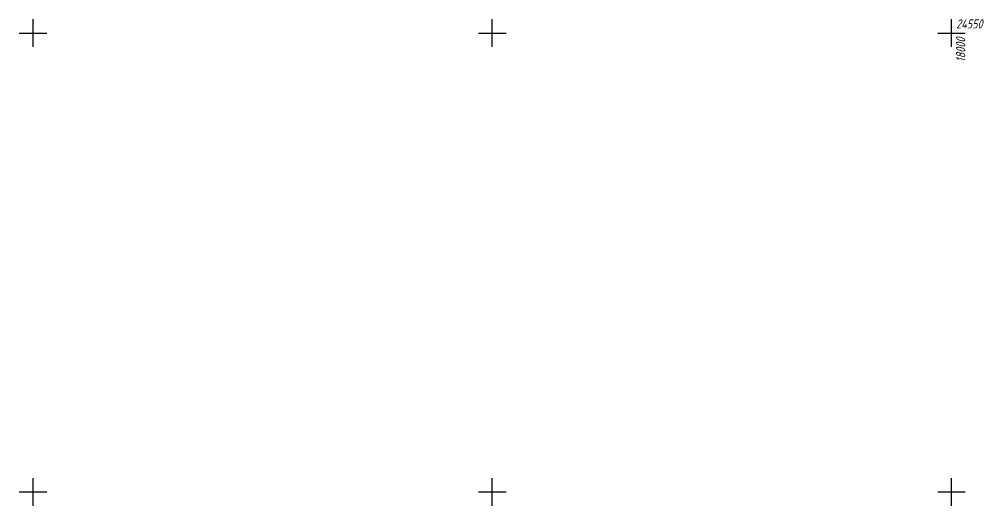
# Model space of a CAD drawing. Header units: metres. Extents: x -149473 to 83396, y -14167 to 104709.
# Drawn here: x -4806.8 to -4754.3, y 42568 to 42594.5 of the extents above; entities that cross this region are included whole.
import ezdxf
from ezdxf.enums import TextEntityAlignment as Align

# ---------------------------------------------------------------- set-up
doc = ezdxf.new("R2010")
doc.units = ezdxf.units.M
doc.layers.add('02_Сетка', color=7, linetype='Continuous', transparency=0.6)
doc.layers.add('Сетка', color=7, linetype='Continuous')
doc.styles.get("Standard").update_dxf_attribs({"font": 'GOST_0.TTF'})

# ---------------------------------------------------------------- blocks, each defined once
blk = doc.blocks.new('g5_012')
at = {"color": 92}
for points in [[(0, -1.5), (0, 1.5)], [(-1.5, 0), (1.5, 0)]]:
    blk.add_lwpolyline(points, dxfattribs=at)

msp = doc.modelspace()

# ---------------------------------------------------------------- block references
at = {"layer": '02_Сетка', "color": 92, "linetype": 'Continuous', "lineweight": 15, "ltscale": 0.5, "xscale": 0.5, "yscale": 0.5, "zscale": 0.5}
for p in [(-4806.056, 42593.725), (-4781.056, 42593.725), (-4756.056, 42593.725), (-4806.056, 42568.725), (-4781.056, 42568.725), (-4756.056, 42568.725)]:
    msp.add_blockref('g5_012', p, dxfattribs=at)

# ---------------------------------------------------------------- texts
at = {"layer": 'Сетка', "color": 3, "oblique": 15}
msp.add_text('24550', height=0.5, dxfattribs=at).set_placement((-4755.806, 42593.975))
msp.add_text('18000', height=0.5, rotation=90, dxfattribs=at).set_placement((-4755.806, 42593.475), align=Align.TOP_RIGHT)

doc.saveas('drawing.dxf')
